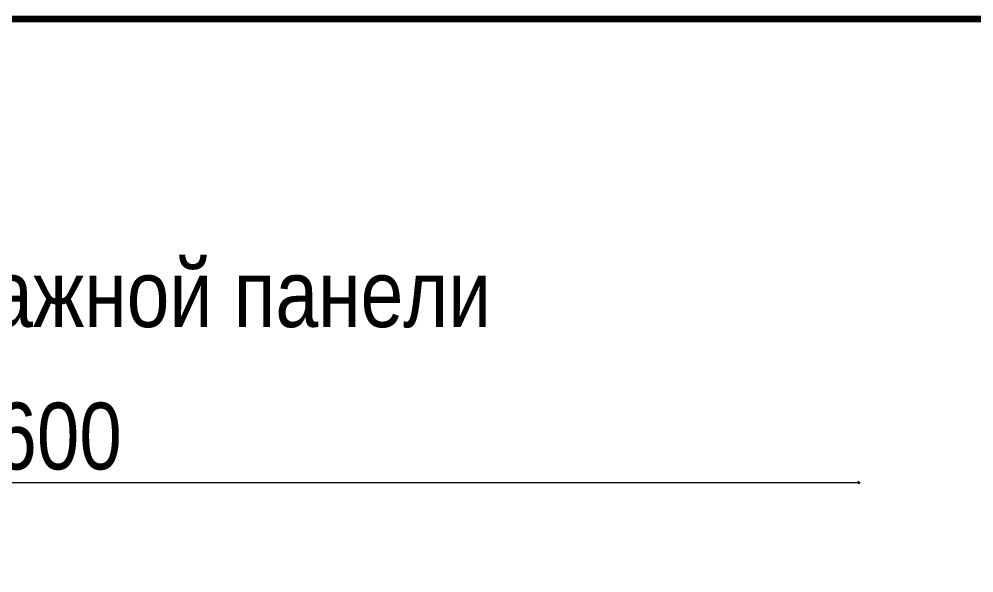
# Model space of a CAD drawing. Header units: millimetres. Extents: x -6000 to 26000, y -6000 to 26000.
# Drawn here: x 117.89 to 167.7, y -4362.54 to -4333.68 of the extents above; entities that cross this region are included whole.
import ezdxf

# ---------------------------------------------------------------- set-up
doc = ezdxf.new("R2010")
doc.units = ezdxf.units.MM
doc.header["$MEASUREMENT"] = 0
doc.layers.add('0_Ном._пера__246', color=7, linetype='Continuous', lineweight=100)
doc.layers.add('Аннотация - Текст_Ном._пера__1', color=7, linetype='Continuous', lineweight=15)
for name, color, linetype, lineweight, true_color in [('Чертеж и Рисунок_Ном._пера__25', 7, 'Continuous', 0, 0x5555ff), ('Чертеж и Рисунок_Ном._пера__65', 7, 'Continuous', 40, 0x83aefe), ('Чертеж и Рисунок_Ном._пера__85', 7, 'Continuous', 5, 0x66b7ff)]:
    doc.layers.add(name, color=color, linetype=linetype, lineweight=lineweight, true_color=true_color)
doc.styles.add('СГЕНЕРИР_СТИЛЬ_1', font='ARIALN.TTF')

msp = doc.modelspace()

# ---------------------------------------------------------------- linework, layer by layer
at = {"layer": '0_Ном._пера__246', "color": 7, "linetype": 'Continuous', "lineweight": 100, "flags": 128}
msp.add_lwpolyline([(415, -4620.682), (415, -4333.682), (20, -4333.682), (20, -4620.682)], close=True, dxfattribs=at)
at = {"layer": 'Чертеж и Рисунок_Ном._пера__65', "color": 161, "linetype": 'Continuous', "lineweight": 40, "true_color": 0x83aefe}
msp.add_line((161.666, -4357.867), (161.736, -4357.798), dxfattribs=at)
at = {"layer": 'Чертеж и Рисунок_Ном._пера__85', "color": 151, "linetype": 'Continuous', "lineweight": 5, "true_color": 0x66b7ff}
for p, q in [((78.19, -4357.833), (161.701, -4357.833)), ((161.701, -4357.898), (161.701, -4357.767)), ((161.701, -4357.833), (161.753, -4357.833))]:
    msp.add_line(p, q, dxfattribs=at)

# ---------------------------------------------------------------- texts
at = {"layer": 'Аннотация - Текст_Ном._пера__1', "color": 7, "linetype": 'Continuous', "lineweight": 15, "insert": (120.748, -4346.229), "char_height": 3.5, "attachment_point": 2, "style": 'СГЕНЕРИР_СТИЛЬ_1'}
msp.add_mtext('\\A1;{\\pqc;\\fArial Narrow|b0|i0|c204|p34;Вид монтажной панели}', dxfattribs=at)
at = {"layer": 'Чертеж и Рисунок_Ном._пера__25', "color": 173, "linetype": 'Continuous', "lineweight": 0, "true_color": 0x5555ff, "insert": (116.607, -4357.196), "char_height": 3.4775, "attachment_point": 7, "style": 'СГЕНЕРИР_СТИЛЬ_1'}
msp.add_mtext('\\A1;{\\pql;\\fArial Narrow|b0|i0|c204|p34;600}', dxfattribs=at)

doc.saveas('drawing.dxf')
